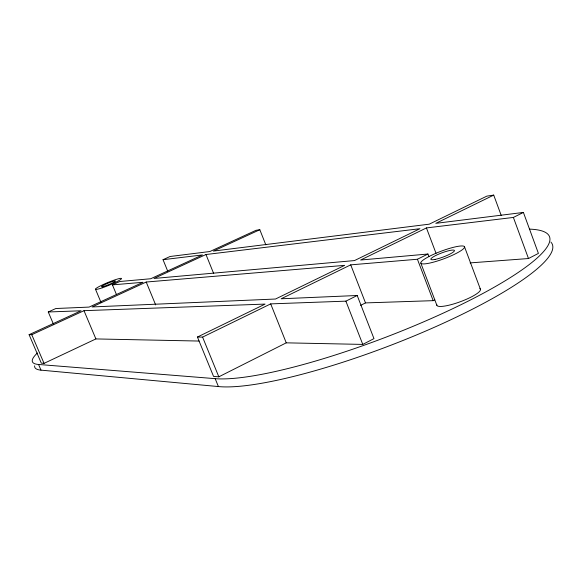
<?xml version="1.0" encoding="UTF-8"?>
<svg xmlns="http://www.w3.org/2000/svg" width="582" height="582" viewBox="0 0 582 582"><rect width="100%" height="100%" fill="white"/><g stroke="black" fill="none" stroke-linecap="round" stroke-linejoin="round"><path stroke-width="0.87" d="M199.088 341.052L95.892 338.928L44.05 363.364L41.307 363.153L29.1 334.679L31.777 334.715L83.997 310.679L265.101 304.088L197.436 337.036L213.558 376.416L218.825 376.823L286.249 342.842L362.775 344.413L373.971 338.615L357.203 295.496L281.164 298.784L350.72 264.854L417.425 259.252L427.937 254.021L428.89 256.553M470.125 262.897L528.492 258.532L538.408 253.396L523.4 212.43L435.809 223.35L493.718 195.108L501.218 215.435M360.636 305.361L365.496 302.909L433.175 300.661L434.776 299.839M197.436 337.036L202.587 337.109L270.695 303.884L345.883 301.149L357.203 295.496M427.937 254.021L360.622 260.023L426.439 227.926L513.382 217.435L523.4 212.43M29.1 334.679L81.051 310.788L48.262 311.981L53.486 324.261M146.22 282.03L92.08 306.954L275.504 299.024L344.639 265.363L146.22 282.03L155.656 304.903M205.977 254.516L153.983 278.458L354.482 260.576L419.928 228.711L205.977 254.516L213.681 273.555M265.829 244.855L259.819 229.73L213.441 251.082L429.247 224.172L486.858 196.119L493.718 195.108M116.502 294.645L112.428 284.867L119.805 281.506L150.694 278.749L202.449 254.945L163.033 259.696L167.725 271.168M48.262 311.981L55.85 308.518L89.097 307.085L142.968 282.306L112.428 284.867M163.033 259.696L170.068 256.495L209.869 251.526L256.044 230.29L259.819 229.73M37.437 352.976A135.948 18.515 -22.4 0 0 38.536 364.463L215.18 378.656A188.001 35.233 -21 0 0 453.102 308.511A188.001 35.233 -21 0 0 529.562 229.126M34.629 365.838A135.861 19.075 -22.4 0 0 40.973 370.137L218.41 386.564A187.833 36.28 -21 0 0 426.781 330.591A187.833 36.28 -21 0 0 551.503 242.81M38.55 364.456L40.987 370.13M31.777 334.715L44.05 363.364M83.997 310.679L95.892 338.928M95.492 289.239L101.042 302.495M202.587 337.109L218.825 376.823M215.18 378.656L218.41 386.564M270.695 303.884L286.249 342.842M345.883 301.149L362.775 344.413M350.72 264.854L365.496 302.909M420.815 263.1L436.864 305.31M417.425 259.252L433.175 300.661M426.439 227.926L436.02 253.279M464.523 246.812A23.324 4.03 -20.5 0 1 432.899 262.307A23.324 4.03 -20.5 0 1 430.585 255.731A23.324 4.03 -20.5 0 1 464.523 246.812L480.434 289.298M513.382 217.435L528.492 258.532M550.856 242.032A187.833 36.28 -21 0 1 551.081 242.287M479.83 288.65A23.207 4.736 -20.2 0 1 460.842 301.534A23.207 4.736 -20.2 0 1 436.827 304.713M102.396 287.77A14.07 1.491 -22.4 0 0 121.5 278.509A14.07 1.491 -22.4 0 0 101.574 285.311A14.07 1.491 -22.4 0 0 102.396 287.77M104.113 286.315A7.595 0.808 -22.4 0 0 115.447 281.15A7.595 0.808 -22.4 0 0 105.924 284.089A7.595 0.808 -22.4 0 0 104.113 286.315M435.183 259.397A12.593 2.175 -20.5 0 0 454.295 251.075A12.593 2.175 -20.5 0 0 438.37 254.29A12.593 2.175 -20.5 0 0 435.183 259.397"/></g></svg>
